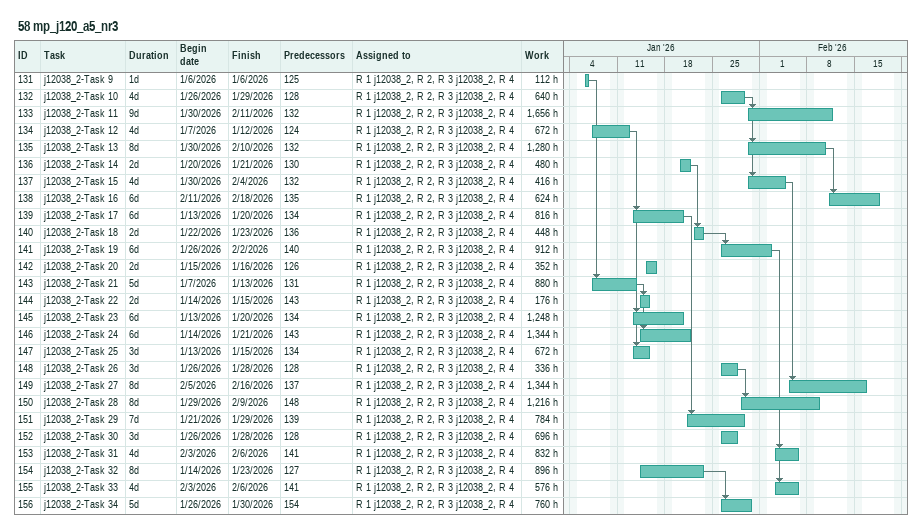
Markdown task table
58 mp_j120_a5_nr3

| ID | Task | Duration | Start | Finish | Predecessors | Resources | Work (h) |
|---|---|---|---|---|---|---|---|
| 131 | j12038_2-Task 9 | 1d | 2026-01-06 | 2026-01-06 | 125 | R 1 j12038_2, R 2, R 3 j12038_2, R 4 | 112 |
| 132 | j12038_2-Task 10 | 4d | 2026-01-26 | 2026-01-29 | 128 | R 1 j12038_2, R 2, R 3 j12038_2, R 4 | 640 |
| 133 | j12038_2-Task 11 | 9d | 2026-01-30 | 2026-02-11 | 132 | R 1 j12038_2, R 2, R 3 j12038_2, R 4 | 1656 |
| 134 | j12038_2-Task 12 | 4d | 2026-01-07 | 2026-01-12 | 124 | R 1 j12038_2, R 2, R 3 j12038_2, R 4 | 672 |
| 135 | j12038_2-Task 13 | 8d | 2026-01-30 | 2026-02-10 | 132 | R 1 j12038_2, R 2, R 3 j12038_2, R 4 | 1280 |
| 136 | j12038_2-Task 14 | 2d | 2026-01-20 | 2026-01-21 | 130 | R 1 j12038_2, R 2, R 3 j12038_2, R 4 | 480 |
| 137 | j12038_2-Task 15 | 4d | 2026-01-30 | 2026-02-04 | 132 | R 1 j12038_2, R 2, R 3 j12038_2, R 4 | 416 |
| 138 | j12038_2-Task 16 | 6d | 2026-02-11 | 2026-02-18 | 135 | R 1 j12038_2, R 2, R 3 j12038_2, R 4 | 624 |
| 139 | j12038_2-Task 17 | 6d | 2026-01-13 | 2026-01-20 | 134 | R 1 j12038_2, R 2, R 3 j12038_2, R 4 | 816 |
| 140 | j12038_2-Task 18 | 2d | 2026-01-22 | 2026-01-23 | 136 | R 1 j12038_2, R 2, R 3 j12038_2, R 4 | 448 |
| 141 | j12038_2-Task 19 | 6d | 2026-01-26 | 2026-02-02 | 140 | R 1 j12038_2, R 2, R 3 j12038_2, R 4 | 912 |
| 142 | j12038_2-Task 20 | 2d | 2026-01-15 | 2026-01-16 | 126 | R 1 j12038_2, R 2, R 3 j12038_2, R 4 | 352 |
| 143 | j12038_2-Task 21 | 5d | 2026-01-07 | 2026-01-13 | 131 | R 1 j12038_2, R 2, R 3 j12038_2, R 4 | 880 |
| 144 | j12038_2-Task 22 | 2d | 2026-01-14 | 2026-01-15 | 143 | R 1 j12038_2, R 2, R 3 j12038_2, R 4 | 176 |
| 145 | j12038_2-Task 23 | 6d | 2026-01-13 | 2026-01-20 | 134 | R 1 j12038_2, R 2, R 3 j12038_2, R 4 | 1248 |
| 146 | j12038_2-Task 24 | 6d | 2026-01-14 | 2026-01-21 | 143 | R 1 j12038_2, R 2, R 3 j12038_2, R 4 | 1344 |
| 147 | j12038_2-Task 25 | 3d | 2026-01-13 | 2026-01-15 | 134 | R 1 j12038_2, R 2, R 3 j12038_2, R 4 | 672 |
| 148 | j12038_2-Task 26 | 3d | 2026-01-26 | 2026-01-28 | 128 | R 1 j12038_2, R 2, R 3 j12038_2, R 4 | 336 |
| 149 | j12038_2-Task 27 | 8d | 2026-02-05 | 2026-02-16 | 137 | R 1 j12038_2, R 2, R 3 j12038_2, R 4 | 1344 |
| 150 | j12038_2-Task 28 | 8d | 2026-01-29 | 2026-02-09 | 148 | R 1 j12038_2, R 2, R 3 j12038_2, R 4 | 1216 |
| 151 | j12038_2-Task 29 | 7d | 2026-01-21 | 2026-01-29 | 139 | R 1 j12038_2, R 2, R 3 j12038_2, R 4 | 784 |
| 152 | j12038_2-Task 30 | 3d | 2026-01-26 | 2026-01-28 | 128 | R 1 j12038_2, R 2, R 3 j12038_2, R 4 | 696 |
| 153 | j12038_2-Task 31 | 4d | 2026-02-03 | 2026-02-06 | 141 | R 1 j12038_2, R 2, R 3 j12038_2, R 4 | 832 |
| 154 | j12038_2-Task 32 | 8d | 2026-01-14 | 2026-01-23 | 127 | R 1 j12038_2, R 2, R 3 j12038_2, R 4 | 896 |
| 155 | j12038_2-Task 33 | 4d | 2026-02-03 | 2026-02-06 | 141 | R 1 j12038_2, R 2, R 3 j12038_2, R 4 | 576 |
| 156 | j12038_2-Task 34 | 5d | 2026-01-26 | 2026-01-30 | 154 | R 1 j12038_2, R 2, R 3 j12038_2, R 4 | 760 |
